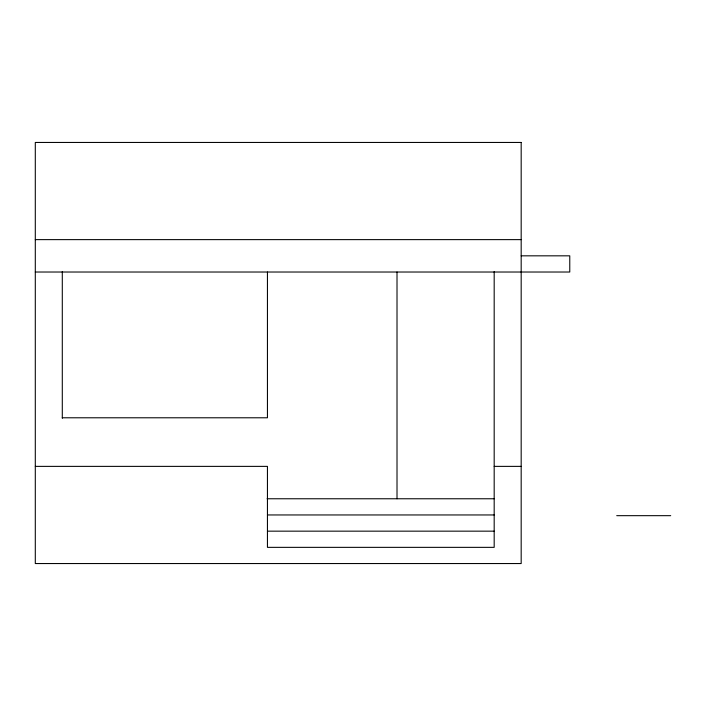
<?xml version="1.0" encoding="UTF-8"?>
<svg xmlns="http://www.w3.org/2000/svg" width="706" height="706" viewBox="0 0 706 706"><rect width="100%" height="100%" fill="white"/><g stroke="black" fill="none" stroke-linecap="round" stroke-linejoin="round"><path stroke-width="1.06" d="M35.3 239.625L521.178 239.625M521.178 255.828L569.768 255.828L569.768 272.022L35.3 272.022M62.296 417.784L267.442 417.784L267.442 272.022M35.3 466.375L267.442 466.375L267.442 547.353L494.182 547.353L494.182 271.554M494.182 466.375L521.178 466.375M267.089 498.763L494.182 498.763M267.442 514.956L494.182 514.956M616.717 515.671L670.7 515.671M267.442 531.159L494.182 531.159M397.01 272.022L397.01 498.763M62.296 271.554L62.296 418.252M521.178 142.453L35.3 142.453L35.3 563.547L521.178 563.547L521.178 142.453"/></g></svg>
